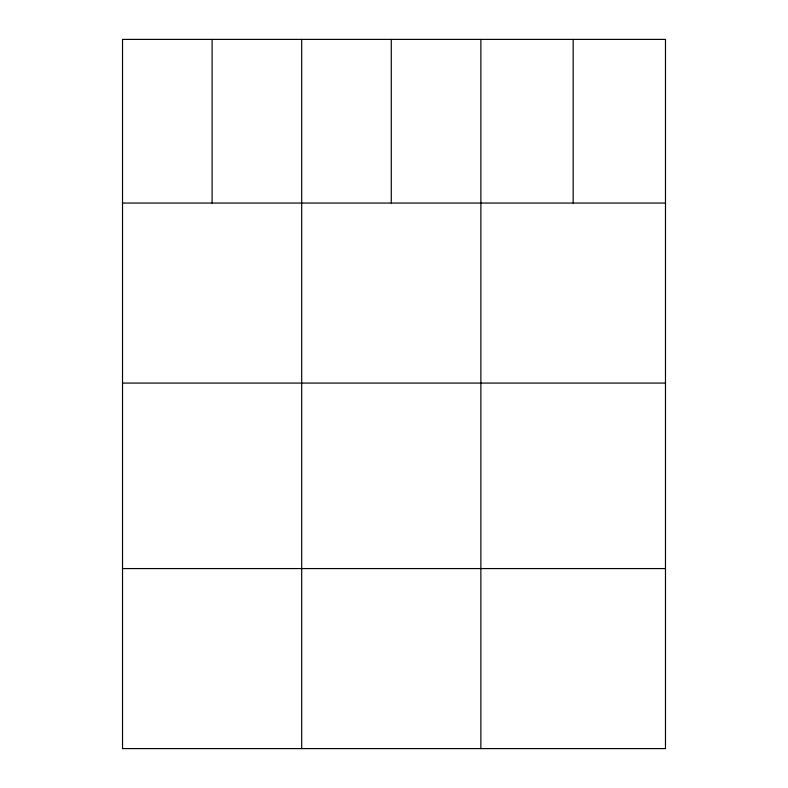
<?xml version="1.0" encoding="UTF-8"?>
<svg xmlns="http://www.w3.org/2000/svg" width="788" height="788" viewBox="0 0 788 788"><rect width="100%" height="100%" fill="white"/><g stroke="black" fill="none" stroke-linecap="round" stroke-linejoin="round"><path stroke-width="1.18" d="M665.476 203.048L665.476 748.6L122.524 748.6L122.524 39.4L665.476 39.4L665.476 203.048L122.524 203.048M122.524 383.076L665.476 383.076M122.524 568.572L665.476 568.572M573.171 39.4L573.171 203.048M480.867 39.4L480.867 748.6M391.281 39.4L391.281 203.048M301.696 39.4L301.696 748.6M212.11 39.4L212.11 203.048"/></g></svg>
